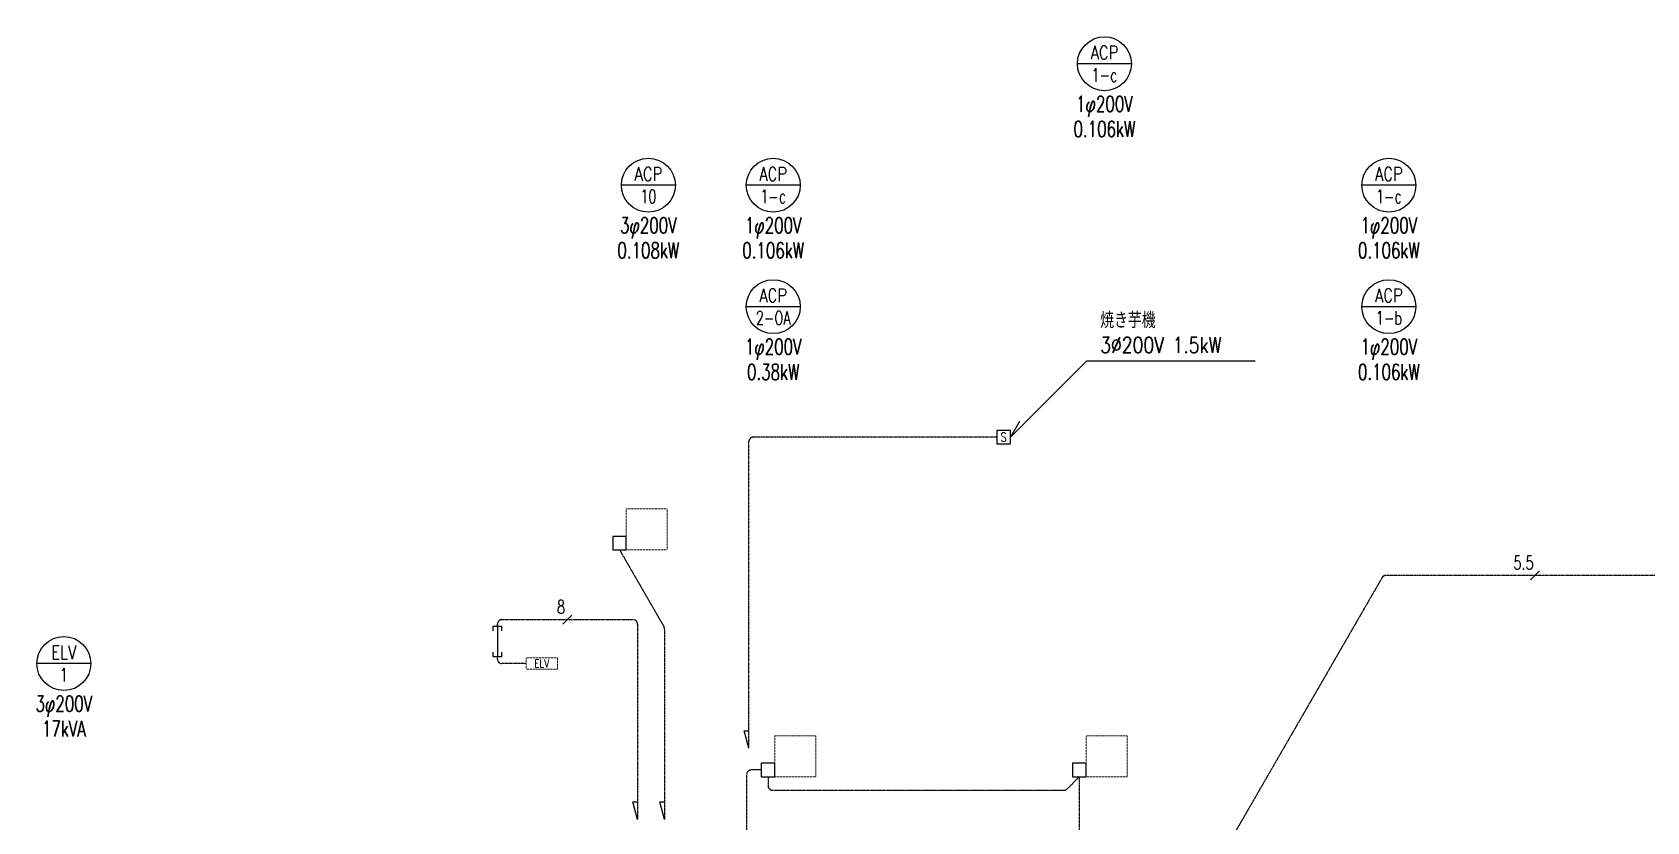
# Model space of a CAD drawing. Header units: millimetres. Extents: x 2600 to 176612, y 1461 to 57300.
# Drawn here: x 100214 to 136092, y 35325 to 52875 of the extents above; entities that cross this region are included whole.
import ezdxf
from ezdxf.enums import TextEntityAlignment as Align

# ---------------------------------------------------------------- set-up
doc = ezdxf.new("R2010")
doc.units = ezdxf.units.MM
doc.header["$LTSCALE"] = 0.2
doc.set_wipeout_variables(frame=1)
doc.linetypes.add('CENTER', pattern=[50.8, 31.75, -6.35, 6.35, -6.35])
doc.linetypes.add('HIDDEN', pattern=[9.525, 6.35, -3.175])
for name, color, linetype in [('1_シンボル', 2, 'Continuous'), ('1_乗数', 3, 'Continuous'), ('1_文字', 3, 'Continuous'), ('1_機器', 7, 'HIDDEN'), ('1_機器番号', 3, 'Continuous'), ('1_配線_1', 1, 'Continuous'), ('1_配線_4', 1, 'CENTER')]:
    doc.layers.add(name, color=color, linetype=linetype)
doc.styles.get("Standard").update_dxf_attribs({"font": 'simplex.shx', "width": 0.8, "bigfont": 'extfont2.shx'})
doc.styles.add('ＭＳ 明朝', font='simplex.shx', dxfattribs={"bigfont": 'bigfont.shx'})

# ---------------------------------------------------------------- blocks, each defined once
blk = doc.blocks.new('空調機（ACP）')
at = {"color": 0, "lineweight": 20}
blk.add_lwpolyline([(-455, 455), (455, 455), (455, -455), (-455, -455)], close=True, dxfattribs=at)
blk = doc.blocks.new('C-ｼﾞｬﾝｸｼｮﾝﾎﾞｯｸｽ')
at = {"color": 0, "linetype": 'ByBlock'}
blk.add_lwpolyline([(-150, -150), (150, -150), (150, 150), (-150, 150)], close=True, dxfattribs=at)
blk = doc.blocks.new('盤記号1')
at = {"layer": '1_シンボル', "color": 0, "linetype": 'ByBlock', "lineweight": -2}
blk.add_lwpolyline([(-350, 0), (350, 0), (350, 250), (-350, 250)], close=True, dxfattribs=at)
at = {"layer": '1_シンボル', "color": 0, "linetype": 'ByBlock', "lineweight": 0, "style": 'ＭＳ 明朝', "width": 0.8}
blk.add_text('ELV', height=180, dxfattribs=at).set_placement((0, 125), align=Align.MIDDLE)
blk = doc.blocks.new('MP-手元開閉器')
at = {"color": 0, "linetype": 'ByBlock'}
blk.add_lwpolyline([(-150, 0), (150, 0), (150, 300), (-150, 300)], close=True, dxfattribs=at)
at = {"color": 0, "linetype": 'ByBlock', "width": 0.8}
blk.add_text('S', height=200, dxfattribs=at).set_placement((0, 150), align=Align.MIDDLE)

msp = doc.modelspace()

# ---------------------------------------------------------------- linework, layer by layer
at = {"layer": '1_乗数', "linetype": 'Continuous', "lineweight": -3}
for p, q in [((133713, 40900), (133513, 40699)), ((112208, 39917), (112008, 39717))]:
    msp.add_line(p, q, dxfattribs=at)
at = {"layer": '1_文字'}
for p, q in [((121950, 43875), (123647, 45572)), ((123647, 45572), (127392, 45572)), ((122150, 44221), (121950, 43875))]:
    msp.add_line(p, q, dxfattribs=at)
at = {"layer": '1_配線_1'}
msp.add_line((110551, 39667), (110551, 38995), dxfattribs=at)
for points in [[(110651, 39567), (110651, 39667), (110451, 39667), (110451, 39567)], [(110451, 39095), (110451, 38995), (110651, 38995), (110651, 39095)], [(116139, 36961), (116035, 37347), (116139, 37347)], [(113666, 35377), (113562, 35764), (113666, 35764)], [(114266, 35377), (114162, 35764), (114266, 35764)]]:
    msp.add_lwpolyline(points, dxfattribs=at)
at = {"layer": '1_配線_4'}
for p, q in [((116139, 36961), (116139, 43775)), ((121650, 43875), (116239, 43875)), ((113265, 41369), (114252, 39659)), ((130210, 40749), (126825, 34886)), ((136930, 40799), (130297, 40799)), ((110551, 39667), (110551, 39717)), ((110651, 39817), (113566, 39817)), ((113666, 39717), (113666, 35377)), ((114266, 39609), (114266, 35377)), ((110551, 38942), (110551, 38995)), ((111186, 38842), (110651, 38842)), ((116090, 33814), (116090, 36375)), ((116415, 36475), (116190, 36475)), ((116565, 36325), (116565, 36125)), ((123483, 36325), (123212, 36054)), ((123483, 36325), (123483, 31966)), ((116665, 36025), (123141, 36025))]:
    msp.add_line(p, q, dxfattribs=at)
for centre, start, end in [((116239, 43775), 90, 180), ((130297, 40699), 90, 150), ((110651, 39717), 90, 180), ((113566, 39717), 0, 90), ((114166, 39609), 0, 30), ((110651, 38942), 180, 270), ((116190, 36375), 90, 180), ((116665, 36125), 180, 270), ((123141, 36125), 270, 315)]:
    msp.add_arc(centre, 100, start, end, dxfattribs=at)

# ---------------------------------------------------------------- block references
at = {"layer": '1_シンボル', "lineweight": 0}
msp.add_blockref('MP-手元開閉器', (121800, 43725), dxfattribs=at)
at = {"layer": '1_シンボル', "linetype": 'Continuous'}
for p in [(113265, 41519), (116565, 36475), (123483, 36475)]:
    msp.add_blockref('C-ｼﾞｬﾝｸｼｮﾝﾎﾞｯｸｽ', p, dxfattribs=at)
at = {"layer": '1_シンボル', "color": 7, "linetype": 'HIDDEN', "lineweight": 0, "zscale": 0.01776621527802636}
msp.add_blockref('盤記号1', (111536, 38717), dxfattribs=at)
at = {"layer": '1_機器'}
for p in [(113870, 41824), (117170, 36780), (124088, 36780)]:
    msp.add_blockref('空調機（ACP）', p, dxfattribs=at)

# ---------------------------------------------------------------- texts
at = {"layer": '1_乗数', "linetype": 'Continuous', "lineweight": 0, "width": 0.7}
for s, p in [('5.5', (133130, 40933)), ('8', (111875, 39951))]:
    msp.add_text(s, height=300, dxfattribs=at).set_placement(p)
at = {"layer": '1_文字', "width": 0.8}
for s, p in [('焼き芋機', (123947, 46297)), ('3%%C200V 1.5kW', (123947, 45747))]:
    msp.add_text(s, height=350, dxfattribs=at).set_placement(p)
at = {"layer": '1_機器番号', "width": 0.7}
for s, p in [('0.106kW', (124041, 50725)), ('3φ200V', (113905, 48525)), ('0.108kW', (113905, 48025)), ('0.106kW', (116680, 48025)), ('0.106kW', (130362, 48025)), ('0.38kW', (116680, 45325)), ('0.106kW', (130362, 45325)), ('3φ200V', (100915, 37892)), ('17kVA', (100915, 37392))]:
    msp.add_text(s, height=350, dxfattribs=at).set_placement(p, align=Align.MIDDLE)

# ---------------------------------------------------------------- wipeouts: each hides what was drawn before it
for points in [[(123996, 52875), (123909, 52864), (123824, 52842), (123742, 52810), (123665, 52767), (123593, 52715), (123529, 52655), (123473, 52587), (123426, 52513), (123388, 52433), (123361, 52349), (123345, 52263), (123339, 52175), (123345, 52087), (123361, 52001), (123388, 51917), (123426, 51837), (123473, 51763), (123529, 51695), (123593, 51635), (123665, 51583), (123742, 51540), (123824, 51508), (123909, 51486), (123996, 51475), (124085, 51475), (124172, 51486), (124257, 51508), (124339, 51540), (124416, 51583), (124488, 51635), (124552, 51695), (124608, 51763), (124655, 51837), (124693, 51917), (124720, 52001), (124736, 52087), (124742, 52175), (124736, 52263), (124720, 52349), (124693, 52433), (124655, 52513), (124608, 52587), (124552, 52655), (124488, 52715), (124416, 52767), (124339, 52810), (124257, 52842), (124172, 52864), (124085, 52875)], [(116636, 50175), (116549, 50164), (116463, 50142), (116381, 50110), (116304, 50067), (116233, 50015), (116169, 49955), (116113, 49887), (116065, 49813), (116028, 49733), (116001, 49649), (115984, 49563), (115979, 49475), (115984, 49387), (116001, 49301), (116028, 49217), (116065, 49137), (116113, 49063), (116169, 48995), (116233, 48935), (116304, 48883), (116381, 48840), (116463, 48808), (116549, 48786), (116636, 48775), (116724, 48775), (116811, 48786), (116897, 48808), (116979, 48840), (117056, 48883), (117127, 48935), (117191, 48995), (117247, 49063), (117295, 49137), (117332, 49217), (117359, 49301), (117376, 49387), (117381, 49475), (117376, 49563), (117359, 49649), (117332, 49733), (117295, 49813), (117247, 49887), (117191, 49955), (117127, 50015), (117056, 50067), (116979, 50110), (116897, 50142), (116811, 50164), (116724, 50175)], [(130318, 50175), (130230, 50164), (130145, 50142), (130063, 50110), (129986, 50067), (129915, 50015), (129851, 49955), (129794, 49887), (129747, 49813), (129710, 49733), (129683, 49649), (129666, 49563), (129660, 49475), (129666, 49387), (129683, 49301), (129710, 49217), (129747, 49137), (129794, 49063), (129851, 48995), (129915, 48935), (129986, 48883), (130063, 48840), (130145, 48808), (130230, 48786), (130318, 48775), (130406, 48775), (130493, 48786), (130579, 48808), (130661, 48840), (130738, 48883), (130809, 48935), (130873, 48995), (130929, 49063), (130977, 49137), (131014, 49217), (131041, 49301), (131058, 49387), (131063, 49475), (131058, 49563), (131041, 49649), (131014, 49733), (130977, 49813), (130929, 49887), (130873, 49955), (130809, 50015), (130738, 50067), (130661, 50110), (130579, 50142), (130493, 50164), (130406, 50175)], [(116636, 47475), (116549, 47464), (116463, 47442), (116381, 47410), (116304, 47367), (116233, 47315), (116169, 47255), (116113, 47187), (116065, 47113), (116028, 47033), (116001, 46949), (115984, 46863), (115979, 46775), (115984, 46687), (116001, 46601), (116028, 46517), (116065, 46437), (116113, 46363), (116169, 46295), (116233, 46235), (116304, 46183), (116381, 46140), (116463, 46108), (116549, 46086), (116636, 46075), (116724, 46075), (116811, 46086), (116897, 46108), (116979, 46140), (117056, 46183), (117127, 46235), (117191, 46295), (117247, 46363), (117295, 46437), (117332, 46517), (117359, 46601), (117376, 46687), (117381, 46775), (117376, 46863), (117359, 46949), (117332, 47033), (117295, 47113), (117247, 47187), (117191, 47255), (117127, 47315), (117056, 47367), (116979, 47410), (116897, 47442), (116811, 47464), (116724, 47475)], [(130318, 47475), (130230, 47464), (130145, 47442), (130063, 47410), (129986, 47367), (129915, 47315), (129851, 47255), (129794, 47187), (129747, 47113), (129710, 47033), (129683, 46949), (129666, 46863), (129660, 46775), (129666, 46687), (129683, 46601), (129710, 46517), (129747, 46437), (129794, 46363), (129851, 46295), (129915, 46235), (129986, 46183), (130063, 46140), (130145, 46108), (130230, 46086), (130318, 46075), (130406, 46075), (130493, 46086), (130579, 46108), (130661, 46140), (130738, 46183), (130809, 46235), (130873, 46295), (130929, 46363), (130977, 46437), (131014, 46517), (131041, 46601), (131058, 46687), (131063, 46775), (131058, 46863), (131041, 46949), (131014, 47033), (130977, 47113), (130929, 47187), (130873, 47255), (130809, 47315), (130738, 47367), (130661, 47410), (130579, 47442), (130493, 47464), (130406, 47475)]]:
    msp.add_wipeout(points)

# ---------------------------------------------------------------- next in the draw order: linework, layer by layer
at = {"layer": '1_機器番号'}
for p, q in [((124641, 52175), (123441, 52175)), ((117280, 49475), (116080, 49475)), ((130962, 49475), (129762, 49475)), ((117280, 46775), (116080, 46775)), ((130962, 46775), (129762, 46775))]:
    msp.add_line(p, q, dxfattribs=at)
for centre in [(124041, 52175), (116680, 49475), (130362, 49475), (116680, 46775), (130362, 46775)]:
    msp.add_circle(centre, 600, dxfattribs=at)

# ---------------------------------------------------------------- next in the draw order: texts
for s, width, p in [('ACP', 0.8, (124041, 52425)), ('1-c', 0.7, (124041, 51925)), ('ACP', 0.8, (116680, 49725)), ('ACP', 0.8, (130362, 49725)), ('1-c', 0.7, (116680, 49225)), ('1-c', 0.7, (130362, 49225)), ('ACP', 0.8, (116680, 47025)), ('ACP', 0.8, (130362, 47025)), ('2-OA', 0.7, (116680, 46525)), ('1-b', 0.7, (130362, 46525))]:
    msp.add_text(s, height=300, dxfattribs=dict(at, width=width)).set_placement(p, align=Align.MIDDLE_CENTER)
at = {"layer": '1_機器番号', "width": 0.7}
for p in [(124041, 51225), (116680, 48525), (130362, 48525), (116680, 45825), (130362, 45825)]:
    msp.add_text('1φ200V', height=350, dxfattribs=at).set_placement(p, align=Align.MIDDLE)

# ---------------------------------------------------------------- next in the draw order: wipeouts: each hides what was drawn before it
for points in [[(113861, 50175), (113773, 50164), (113688, 50142), (113606, 50110), (113529, 50067), (113458, 50015), (113394, 49955), (113337, 49887), (113290, 49813), (113253, 49733), (113225, 49649), (113209, 49563), (113203, 49475), (113209, 49387), (113225, 49301), (113253, 49217), (113290, 49137), (113337, 49063), (113394, 48995), (113458, 48935), (113529, 48883), (113606, 48840), (113688, 48808), (113773, 48786), (113861, 48775), (113949, 48775), (114036, 48786), (114122, 48808), (114203, 48840), (114281, 48883), (114352, 48935), (114416, 48995), (114472, 49063), (114519, 49137), (114557, 49217), (114584, 49301), (114601, 49387), (114606, 49475), (114601, 49563), (114584, 49649), (114557, 49733), (114519, 49813), (114472, 49887), (114416, 49955), (114352, 50015), (114281, 50067), (114203, 50110), (114122, 50142), (114036, 50164), (113949, 50175)], [(100871, 39542), (100784, 39531), (100698, 39509), (100616, 39477), (100539, 39434), (100468, 39383), (100404, 39322), (100348, 39254), (100300, 39180), (100263, 39100), (100236, 39017), (100219, 38930), (100214, 38842), (100219, 38754), (100236, 38668), (100263, 38584), (100300, 38504), (100348, 38430), (100404, 38362), (100468, 38302), (100539, 38250), (100616, 38208), (100698, 38175), (100784, 38153), (100871, 38142), (100959, 38142), (101046, 38153), (101132, 38175), (101214, 38208), (101291, 38250), (101362, 38302), (101426, 38362), (101482, 38430), (101530, 38504), (101567, 38584), (101594, 38668), (101611, 38754), (101616, 38842), (101611, 38930), (101594, 39017), (101567, 39100), (101530, 39180), (101482, 39254), (101426, 39322), (101362, 39383), (101291, 39434), (101214, 39477), (101132, 39509), (101046, 39531), (100959, 39542)]]:
    msp.add_wipeout(points)

# ---------------------------------------------------------------- next in the draw order: linework, layer by layer
at = {"layer": '1_機器番号'}
for p, q in [((114505, 49475), (113305, 49475)), ((101515, 38842), (100315, 38842))]:
    msp.add_line(p, q, dxfattribs=at)
for centre in [(113905, 49475), (100915, 38842)]:
    msp.add_circle(centre, 600, dxfattribs=at)

# ---------------------------------------------------------------- next in the draw order: texts
for s, width, p in [('ACP', 0.8, (113905, 49725)), ('10', 0.7, (113905, 49225)), ('ELV', 0.8, (100915, 39092)), ('1', 0.7, (100915, 38592))]:
    msp.add_text(s, height=300, dxfattribs=dict(at, width=width)).set_placement(p, align=Align.MIDDLE_CENTER)

doc.saveas('drawing.dxf')
